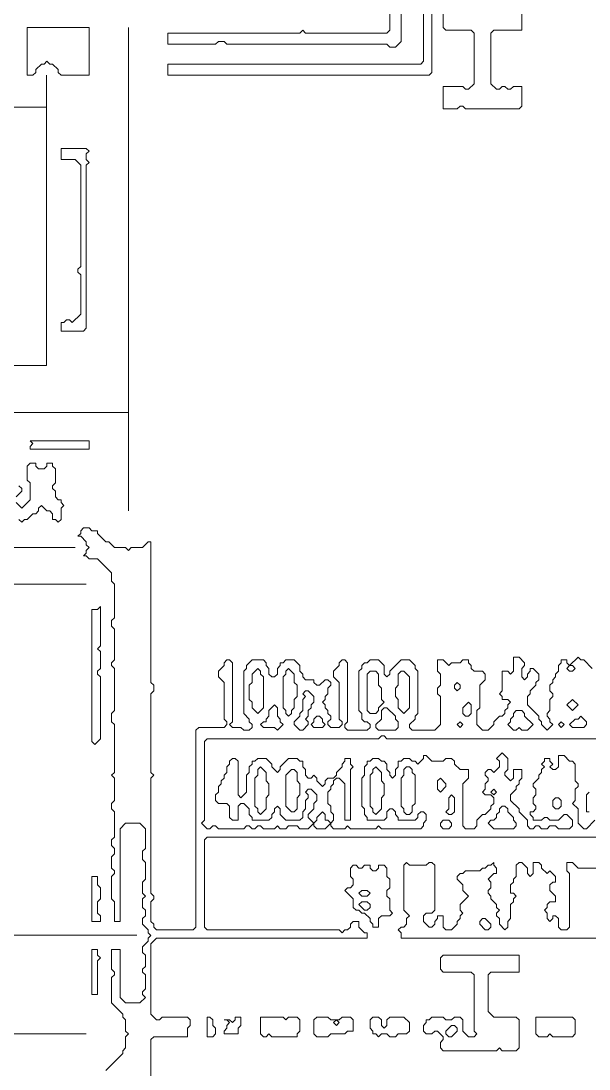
# Model space of a CAD drawing. Header units: millimetres. Extents: x 4 to 412, y 4 to 290.
# Drawn here: x 310.16 to 327.87, y 154 to 186.65 of the extents above; entities that cross this region are included whole.
import ezdxf

# ---------------------------------------------------------------- set-up
doc = ezdxf.new("R2010")
doc.units = ezdxf.units.MM
for name, color, linetype, lineweight in [('TRACE_CURVE', 6, 'Continuous', 0), ('TRACE_STRAIGHT', 5, 'Continuous', 0), ('TRACE_TEXT_SYMBOL', 6, 'Continuous', 0)]:
    doc.layers.add(name, color=color, linetype=linetype, lineweight=lineweight)

msp = doc.modelspace()

# ---------------------------------------------------------------- linework, layer by layer
at = {"layer": 'TRACE_CURVE', "color": 6}
for points in [[(316.581, 164.727), (316.494, 164.64), (315.705, 164.64), (315.618, 164.552), (315.618, 158.422), (315.53, 158.334), (314.392, 158.334), (314.304, 158.422), (314.304, 158.51), (314.217, 158.597), (314.217, 159.21), (314.304, 159.298), (314.304, 159.385), (314.217, 159.473), (314.217, 163.063), (314.304, 163.151), (314.217, 163.239), (314.217, 165.691), (314.304, 165.778), (314.304, 165.953), (314.217, 166.041), (314.217, 170.42), (314.129, 170.42), (313.954, 170.244), (313.604, 170.244), (313.516, 170.157), (313.428, 170.244), (313.078, 170.244), (312.903, 170.42), (312.815, 170.42), (312.553, 170.682), (312.553, 170.77), (312.378, 170.77), (312.29, 170.857), (312.115, 170.857), (312.027, 170.77), (312.027, 170.682), (311.94, 170.595), (312.027, 170.595), (312.202, 170.42), (312.202, 170.332), (312.29, 170.244), (312.202, 170.157), (312.202, 170.069), (312.115, 169.982), (312.202, 169.982), (312.29, 169.894), (312.553, 169.894), (312.991, 169.456), (312.991, 169.194), (313.078, 169.106), (313.078, 168.055), (312.991, 167.968), (312.991, 167.792), (313.078, 167.705), (313.078, 166.742), (312.991, 166.654), (312.991, 166.566), (313.078, 166.479), (313.078, 165.165), (312.991, 165.078), (312.991, 164.815), (313.078, 164.727), (313.078, 163.239)], [(319.821, 164.902), (319.821, 164.99), (319.734, 165.078), (319.734, 165.165), (319.646, 165.253), (319.646, 165.34), (319.559, 165.428), (319.646, 165.515), (319.646, 165.603), (319.734, 165.691), (319.734, 165.866), (319.821, 165.953), (319.821, 166.041), (319.734, 166.128), (319.646, 166.128), (319.471, 165.953), (319.384, 165.953), (319.296, 166.041), (319.296, 166.128), (319.033, 166.128), (318.946, 166.216), (318.946, 166.304), (318.858, 166.391), (318.858, 166.566), (318.683, 166.742), (318.42, 166.742), (318.333, 166.654), (318.245, 166.654), (318.245, 166.566), (318.157, 166.479), (318.157, 166.304), (318.07, 166.216), (317.982, 166.216), (317.895, 166.304), (317.895, 166.479), (317.807, 166.566), (317.807, 166.654), (317.72, 166.742), (317.369, 166.742), (317.194, 166.566), (317.194, 166.479), (317.107, 166.391), (317.107, 165.078), (317.282, 164.902), (317.282, 164.815), (317.369, 164.727), (317.369, 164.64), (317.282, 164.552), (317.107, 164.552), (317.019, 164.64), (316.756, 164.64), (316.669, 164.727), (316.756, 164.815), (316.756, 166.654), (316.669, 166.742), (316.581, 166.742), (316.494, 166.654), (316.494, 166.566), (316.318, 166.391), (316.318, 166.216), (316.494, 166.041), (316.494, 164.902), (316.581, 164.815), (316.581, 164.727)], [(323.85, 166.654), (323.587, 166.654), (323.5, 166.566), (323.324, 166.742), (323.149, 166.742), (323.149, 166.391), (323.237, 166.304), (323.237, 165.953), (323.149, 165.866), (323.149, 165.691), (323.237, 165.603), (323.237, 164.727), (323.062, 164.552), (322.361, 164.552), (322.273, 164.64), (322.273, 164.727), (322.449, 164.902), (322.449, 164.99), (322.536, 165.078), (322.536, 166.391), (322.449, 166.479), (322.449, 166.566), (322.273, 166.742), (322.011, 166.742), (321.66, 166.391), (321.66, 166.304), (321.573, 166.216), (321.485, 166.304), (321.485, 166.566), (321.31, 166.742), (321.047, 166.742), (320.96, 166.654), (320.872, 166.654), (320.785, 166.566), (320.785, 166.479), (320.697, 166.391), (320.697, 165.165), (320.785, 165.078), (320.785, 164.902), (320.872, 164.815), (320.96, 164.815), (321.047, 164.727), (321.047, 164.64), (320.96, 164.552), (320.347, 164.552), (320.259, 164.64), (320.259, 164.727), (320.347, 164.815), (320.347, 166.654), (320.259, 166.742), (320.172, 166.742), (320.084, 166.654), (320.084, 166.566), (319.909, 166.391), (319.909, 166.216), (320.084, 166.041), (320.084, 164.902), (320.172, 164.815), (320.172, 164.727), (320.084, 164.64), (319.821, 164.64), (319.734, 164.727), (319.734, 164.815), (319.821, 164.902)], [(326.565, 165.078), (326.565, 164.99), (326.652, 164.902), (326.652, 164.815), (326.74, 164.727), (326.565, 164.552), (326.389, 164.727), (326.389, 164.815), (326.302, 164.902), (326.302, 164.99), (325.952, 165.34), (325.952, 165.603), (326.039, 165.691), (326.039, 165.778), (326.214, 165.953), (326.214, 166.041), (326.302, 166.128), (326.302, 166.304), (326.127, 166.479), (326.039, 166.479), (326.039, 166.391), (325.952, 166.304), (325.952, 166.216), (325.864, 166.128), (325.776, 166.216), (325.776, 166.479), (325.864, 166.566), (325.864, 166.654), (325.689, 166.829), (325.514, 166.829), (325.514, 166.391), (325.426, 166.304), (325.339, 166.391), (325.163, 166.391), (325.163, 165.778), (325.076, 165.691), (325.163, 165.603), (325.163, 165.515), (325.339, 165.515), (325.426, 165.428), (325.339, 165.34), (325.339, 165.253), (325.251, 165.165), (325.251, 165.078), (325.163, 164.99), (325.076, 164.99), (324.901, 164.815), (324.901, 164.727), (324.726, 164.552), (324.55, 164.552), (324.375, 164.727), (324.375, 165.165), (324.463, 165.253), (324.463, 165.953), (324.638, 166.128), (324.638, 166.304), (324.55, 166.391), (324.288, 166.391), (324.2, 166.479), (324.2, 166.566), (324.113, 166.654), (324.113, 166.742), (323.937, 166.742), (323.85, 166.654)], [(327.966, 166.479), (327.703, 166.742), (327.616, 166.742), (327.528, 166.829), (327.265, 166.566), (327.178, 166.654), (327.178, 166.742), (327.003, 166.742), (327.003, 166.654), (326.915, 166.566), (326.915, 166.391), (326.827, 166.304), (326.827, 166.216), (326.74, 166.128), (326.74, 166.041), (326.652, 165.953), (326.652, 165.778), (326.74, 165.691), (326.74, 165.603), (326.652, 165.515), (326.652, 165.165), (326.565, 165.078)], [(317.282, 162.1), (317.282, 161.925), (317.369, 161.837), (317.369, 161.75), (317.895, 161.75), (317.982, 161.837), (317.982, 161.925), (318.07, 162.012), (318.07, 162.1), (318.157, 162.188), (318.245, 162.1), (318.245, 161.925), (318.42, 161.75), (318.858, 161.75), (318.946, 161.837), (318.946, 162.012), (319.033, 162.1), (319.033, 162.363), (319.121, 162.45), (319.121, 162.538), (319.033, 162.626), (319.121, 162.713), (319.208, 162.713), (319.384, 162.538), (319.384, 162.363), (319.296, 162.275), (319.296, 162.1), (319.121, 161.925), (319.121, 161.837), (319.296, 161.662), (319.121, 161.487), (318.858, 161.487), (318.771, 161.575), (318.508, 161.575), (318.42, 161.487), (318.245, 161.487), (318.157, 161.575), (318.07, 161.487), (317.72, 161.487), (317.632, 161.575), (317.544, 161.575), (317.457, 161.487), (317.369, 161.487), (317.282, 161.575), (317.194, 161.575), (317.107, 161.487), (316.318, 161.487), (316.231, 161.575), (316.143, 161.575), (316.056, 161.487), (315.968, 161.487), (315.793, 161.662), (315.881, 161.75), (315.881, 164.202), (315.968, 164.289), (321.31, 164.289)], [(321.31, 164.289), (321.398, 164.377), (321.485, 164.377), (321.573, 164.289), (329.63, 164.289)], [(320.259, 163.676), (320.259, 163.589), (320.172, 163.501), (320.172, 163.414), (319.997, 163.239), (319.997, 163.151), (319.909, 163.063), (319.734, 163.063), (319.646, 162.976), (319.646, 162.888), (319.559, 162.801), (319.384, 162.976), (319.384, 163.063), (319.296, 163.151), (319.208, 163.063), (319.121, 163.063), (319.033, 163.151), (319.033, 163.326), (318.946, 163.414), (318.946, 163.589), (318.858, 163.589), (318.771, 163.676), (318.508, 163.676), (318.245, 163.414), (318.245, 163.326), (318.157, 163.239), (317.982, 163.414), (317.982, 163.501), (317.807, 163.676), (317.544, 163.676), (317.457, 163.589), (317.369, 163.589), (317.369, 163.501), (317.282, 163.414), (317.282, 163.239), (317.194, 163.151), (317.194, 162.626), (317.019, 162.45), (316.931, 162.538), (316.931, 163.589), (316.844, 163.676), (316.756, 163.676), (316.669, 163.589), (316.669, 163.501), (316.581, 163.414), (316.581, 163.239), (316.494, 163.151), (316.494, 163.063), (316.406, 162.976), (316.406, 162.888), (316.318, 162.801), (316.318, 162.626), (316.231, 162.538), (316.231, 162.363), (316.318, 162.275), (316.581, 162.275), (316.669, 162.188), (316.669, 161.837), (316.756, 161.75), (316.931, 161.75), (316.931, 162.188), (317.019, 162.275), (317.107, 162.275), (317.282, 162.1)], [(321.573, 163.501), (321.485, 163.589), (321.398, 163.589), (321.31, 163.676), (321.135, 163.676), (321.047, 163.589), (320.96, 163.589), (320.96, 163.501), (320.872, 163.414), (320.872, 163.151), (320.785, 163.063), (320.785, 162.188), (320.872, 162.1), (320.872, 161.925), (320.96, 161.837), (320.96, 161.75), (321.485, 161.75), (321.573, 161.837), (321.573, 162.012), (321.66, 162.1), (321.748, 162.1), (321.836, 162.012), (321.836, 161.925), (321.923, 161.837), (321.923, 161.75), (322.449, 161.75), (322.536, 161.837), (322.536, 161.925), (322.624, 162.012), (322.711, 162.012), (322.799, 161.925), (322.799, 161.75), (322.711, 161.662), (322.711, 161.575), (322.624, 161.487), (321.398, 161.487), (321.31, 161.575), (321.223, 161.487), (320.434, 161.487), (320.347, 161.575), (320.259, 161.487), (319.909, 161.487), (319.821, 161.575), (319.821, 161.662), (319.909, 161.75), (319.909, 161.925), (319.821, 162.012), (319.821, 162.188), (319.734, 162.275), (319.734, 162.626), (319.821, 162.713), (319.821, 162.801), (319.909, 162.888), (319.909, 162.976), (319.997, 163.063), (320.084, 163.063), (320.259, 162.888), (320.259, 161.75), (320.434, 161.75), (320.434, 163.326), (320.522, 163.414), (320.434, 163.501), (320.434, 163.676), (320.259, 163.676)], [(325.776, 163.063), (325.776, 163.326), (325.514, 163.326), (325.514, 163.063), (325.426, 162.976), (325.251, 163.151), (325.251, 163.239), (325.339, 163.326), (325.339, 163.676), (325.163, 163.852), (324.988, 163.676), (325.076, 163.589), (325.076, 163.414), (324.901, 163.239), (324.813, 163.326), (324.726, 163.326), (324.638, 163.239), (324.638, 163.151), (324.726, 163.063), (324.726, 162.976), (324.638, 162.888), (324.638, 162.713), (324.55, 162.626), (324.638, 162.538), (324.813, 162.538), (324.901, 162.45), (324.901, 162.275), (324.813, 162.188), (324.813, 162.1), (324.638, 161.925), (324.55, 161.925), (324.375, 161.75), (324.375, 161.575), (324.288, 161.487), (324.025, 161.487), (323.937, 161.575), (323.937, 162.888), (324.113, 163.063), (324.113, 163.326), (323.85, 163.326), (323.675, 163.501), (323.675, 163.589), (323.587, 163.676), (323.412, 163.676), (323.324, 163.589), (322.974, 163.589), (322.799, 163.764), (322.711, 163.764), (322.711, 163.676), (322.536, 163.501), (322.449, 163.589), (322.361, 163.589), (322.273, 163.676), (322.098, 163.676), (322.011, 163.589), (321.923, 163.589), (321.923, 163.414), (321.836, 163.326), (321.836, 163.151), (321.748, 163.063), (321.66, 163.151), (321.66, 163.239), (321.573, 163.326), (321.573, 163.501)], [(327.44, 162.976), (327.44, 163.501), (327.353, 163.589), (327.265, 163.589), (327.09, 163.764), (326.915, 163.764), (326.915, 163.414), (326.827, 163.326), (326.74, 163.326), (326.652, 163.414), (326.74, 163.501), (326.652, 163.589), (326.652, 163.676), (326.477, 163.676), (326.477, 163.589), (326.389, 163.501), (326.477, 163.414), (326.389, 163.326), (326.389, 163.239), (326.302, 163.151), (326.302, 163.063), (326.127, 162.888), (326.127, 162.801), (326.214, 162.713), (326.214, 162.538), (326.127, 162.45), (326.127, 162.275), (326.214, 162.188), (326.214, 162.1), (326.127, 162.012), (326.039, 162.012), (326.039, 161.925), (326.127, 161.837), (326.127, 161.75), (326.389, 161.75), (326.477, 161.837), (326.565, 161.837), (326.652, 161.75), (326.915, 161.75), (327.09, 161.925), (327.178, 161.925), (327.353, 161.75), (327.353, 161.575), (327.265, 161.487), (326.915, 161.487), (326.827, 161.575), (326.652, 161.575), (326.565, 161.487), (326.389, 161.487), (326.302, 161.575), (326.214, 161.575), (326.127, 161.487), (326.039, 161.487), (325.952, 161.575), (325.952, 161.75), (325.689, 162.012), (325.689, 162.1), (325.426, 162.363), (325.426, 162.538), (325.601, 162.713), (325.601, 162.801), (325.689, 162.888), (325.689, 162.976), (325.776, 163.063)], [(313.078, 163.239), (312.991, 163.151), (313.078, 163.063), (313.078, 162.363), (312.991, 162.275), (312.991, 162.1), (313.078, 162.012), (313.078, 161.224), (312.991, 161.137), (312.991, 160.962), (313.078, 160.874), (313.078, 160.699), (312.991, 160.611), (312.991, 160.261), (313.078, 160.173), (313.078, 160.086), (312.991, 159.998), (312.991, 159.298), (313.078, 159.21), (313.078, 158.597), (313.253, 158.597), (313.253, 161.487), (313.428, 161.662), (313.866, 161.662), (314.042, 161.487), (314.042, 160.874), (313.954, 160.786), (313.954, 160.524), (314.042, 160.436), (314.042, 159.911), (313.954, 159.823), (313.954, 159.473), (314.042, 159.385), (313.954, 159.298), (313.954, 159.035), (314.042, 158.947), (314.042, 158.772), (313.954, 158.685), (313.954, 158.51), (314.129, 158.334), (314.129, 158.247), (314.217, 158.159), (314.129, 158.072), (314.129, 157.984), (313.954, 157.809), (313.954, 157.634), (314.042, 157.546), (314.042, 157.196), (313.954, 157.108), (313.954, 157.021), (314.042, 156.933), (314.042, 156.495), (313.954, 156.408), (313.954, 156.32), (314.042, 156.233), (313.866, 156.057), (313.428, 156.057), (313.253, 156.233), (313.253, 157.721), (312.991, 157.721), (312.991, 157.108), (313.078, 157.021), (313.078, 156.933), (312.991, 156.846)], [(328.053, 161.75), (327.791, 161.487), (327.703, 161.487), (327.528, 161.662), (327.528, 162.1), (327.353, 162.275), (327.44, 162.363), (327.44, 162.713), (327.528, 162.801), (327.528, 162.888), (327.44, 162.976)], [(327.878, 162.626), (327.791, 162.538), (327.791, 162.012), (327.878, 162.012)], [(314.217, 150.803), (314.217, 154.919), (314.304, 155.007), (315.355, 155.007), (315.355, 155.269), (315.443, 155.357), (315.443, 155.532), (315.355, 155.62), (314.567, 155.62), (314.479, 155.532), (314.392, 155.532), (314.217, 155.707), (314.217, 157.896), (314.392, 158.072), (320.96, 158.072), (320.96, 158.247), (320.872, 158.247), (320.697, 158.422), (320.697, 158.597), (320.522, 158.597), (320.434, 158.51), (320.434, 158.422), (320.347, 158.334), (320.259, 158.334), (320.172, 158.247), (320.084, 158.334), (315.968, 158.334), (315.881, 158.422), (315.881, 161.137), (315.968, 161.224), (346.006, 161.224)], [(312.991, 156.846), (312.991, 156.057), (313.341, 155.707), (313.341, 155.62), (313.428, 155.532), (313.428, 155.182), (313.516, 155.094), (313.428, 155.007), (313.428, 154.656), (313.341, 154.569), (313.341, 154.481), (312.815, 153.956)]]:
    msp.add_lwpolyline(points, dxfattribs=at)
for points in [[(327.178, 166.479), (327.265, 166.566), (327.353, 166.566), (327.44, 166.479), (327.353, 166.391), (327.265, 166.391)], [(317.544, 166.479), (317.632, 166.391), (317.632, 166.304), (317.72, 166.216), (317.72, 165.253), (317.544, 165.078), (317.369, 165.253), (317.369, 165.428), (317.282, 165.515), (317.282, 165.953), (317.369, 166.041), (317.369, 166.304)], [(318.42, 166.391), (318.508, 166.479), (318.683, 166.304), (318.683, 166.041), (318.771, 165.953), (318.771, 165.603), (318.683, 165.515), (318.683, 165.253), (318.595, 165.165), (318.595, 165.078), (318.508, 164.99), (318.42, 165.078), (318.42, 165.165), (318.333, 165.253), (318.333, 166.216), (318.42, 166.304)], [(320.96, 166.304), (321.047, 166.391), (321.223, 166.391), (321.31, 166.304), (321.31, 165.953), (321.398, 165.866), (321.398, 165.515), (321.485, 165.428), (321.31, 165.253), (321.31, 165.165), (321.223, 165.078), (321.047, 165.078), (320.96, 165.165)], [(321.923, 166.304), (322.011, 166.391), (322.098, 166.391), (322.273, 166.216), (322.273, 165.253), (322.098, 165.078), (321.923, 165.253), (321.923, 165.515), (321.836, 165.603), (321.836, 165.866), (321.923, 165.953)], [(323.675, 165.953), (323.762, 166.041), (323.85, 165.953), (323.85, 165.866), (323.762, 165.778), (323.675, 165.866)], [(318.946, 165.691), (319.033, 165.778), (319.121, 165.778), (319.296, 165.603), (319.296, 165.428), (319.208, 165.34), (319.208, 165.253), (319.121, 165.165), (319.121, 164.99), (319.033, 164.902), (319.121, 164.815), (319.121, 164.727), (318.946, 164.552), (318.858, 164.552), (318.683, 164.727), (318.683, 164.815), (318.858, 164.99), (318.858, 165.078), (318.946, 165.165), (318.946, 165.515), (319.033, 165.603)], [(318.07, 165.34), (318.157, 165.253), (318.157, 164.99), (318.245, 164.902), (318.245, 164.815), (318.333, 164.727), (318.157, 164.552), (318.07, 164.64), (317.72, 164.64), (317.632, 164.727), (317.72, 164.815), (317.807, 164.815), (317.807, 164.902), (317.895, 164.99), (317.895, 165.165)], [(321.398, 165.165), (321.485, 165.253), (321.573, 165.253), (321.836, 164.99), (321.836, 164.902), (321.923, 164.815), (321.923, 164.64), (321.836, 164.552), (321.31, 164.552), (321.223, 164.64), (321.223, 164.727), (321.398, 164.902)], [(324.113, 165.428), (324.2, 165.34), (324.2, 165.078), (324.113, 164.99), (324.025, 164.99), (323.937, 165.078), (323.937, 165.253)], [(327.353, 165.515), (327.528, 165.34), (327.353, 165.165), (327.178, 165.34)], [(319.296, 164.902), (319.384, 164.99), (319.471, 164.99), (319.559, 164.902), (319.559, 164.815), (319.646, 164.727), (319.559, 164.64), (319.296, 164.64), (319.208, 164.727), (319.296, 164.815)], [(325.514, 165.078), (325.601, 165.165), (325.776, 165.165), (325.864, 165.078), (325.864, 164.99), (326.127, 164.727), (325.952, 164.552), (325.776, 164.552), (325.689, 164.64), (325.601, 164.552), (325.514, 164.552), (325.339, 164.727), (325.426, 164.815), (325.426, 164.902), (325.514, 164.99)], [(327.528, 164.902), (327.616, 164.99), (327.791, 164.815), (327.791, 164.727), (327.703, 164.64), (327.353, 164.64), (327.265, 164.727), (327.44, 164.902)], [(323.762, 164.727), (323.85, 164.815), (323.937, 164.727), (323.85, 164.64)], [(326.915, 164.727), (327.003, 164.815), (327.09, 164.727), (327.003, 164.64)], [(317.544, 163.326), (317.632, 163.414), (317.807, 163.239), (317.807, 162.976), (317.895, 162.888), (317.895, 162.538), (317.807, 162.45), (317.807, 162.1), (317.632, 161.925), (317.544, 162.012), (317.544, 162.1), (317.457, 162.188), (317.457, 163.063), (317.544, 163.151)], [(318.595, 163.326), (318.683, 163.326), (318.771, 163.239), (318.771, 162.976), (318.858, 162.888), (318.858, 162.538), (318.771, 162.45), (318.771, 162.1), (318.683, 162.012), (318.595, 162.012), (318.42, 162.188), (318.42, 163.151)], [(321.135, 163.326), (321.223, 163.414), (321.398, 163.239), (321.398, 162.976), (321.485, 162.888), (321.485, 162.538), (321.398, 162.45), (321.398, 162.1), (321.223, 161.925), (321.135, 162.012), (321.135, 162.1), (321.047, 162.188), (321.047, 163.151), (321.135, 163.239)], [(322.098, 163.326), (322.186, 163.414), (322.273, 163.414), (322.361, 163.326), (322.361, 163.239), (322.449, 163.151), (322.449, 162.275), (322.361, 162.188), (322.361, 162.012), (322.273, 161.925), (322.186, 161.925), (322.098, 162.012), (322.098, 162.1), (322.011, 162.188), (322.011, 163.063), (322.098, 163.151)], [(323.149, 162.976), (323.237, 163.063), (323.412, 162.888), (323.412, 162.801), (323.237, 162.626), (323.149, 162.713)], [(324.813, 162.626), (324.901, 162.713), (324.988, 162.626), (324.901, 162.538)], [(323.5, 162.45), (323.587, 162.538), (323.675, 162.45), (323.675, 162.012), (323.587, 161.925), (323.5, 161.925), (323.412, 162.012), (323.5, 162.1)], [(326.74, 162.363), (326.827, 162.45), (326.915, 162.45), (327.003, 162.363), (327.003, 162.188), (326.915, 162.1), (326.827, 162.1), (326.74, 162.188)], [(319.559, 162.012), (319.646, 161.925), (319.646, 161.75), (319.734, 161.75), (319.821, 161.662), (319.646, 161.487), (319.384, 161.487), (319.296, 161.575), (319.296, 161.662), (319.384, 161.75), (319.384, 161.837)], [(325.076, 162.1), (325.163, 162.188), (325.251, 162.188), (325.339, 162.1), (325.339, 162.012), (325.514, 161.837), (325.514, 161.75), (325.601, 161.662), (325.601, 161.575), (325.514, 161.487), (324.901, 161.487), (324.726, 161.662), (324.813, 161.75), (324.901, 161.75), (324.988, 161.837), (324.988, 161.925), (325.076, 162.012)], [(323.237, 161.662), (323.324, 161.75), (323.5, 161.75), (323.587, 161.662), (323.587, 161.575), (323.5, 161.487), (323.324, 161.487), (323.237, 161.575)]]:
    msp.add_lwpolyline(points, close=True, dxfattribs=at)
at = {"layer": 'TRACE_STRAIGHT', "color": 5}
for p, q in [((313.516, 186.446), (313.516, 171.383)), ((310.957, 184.957), (310.957, 175.913)), ((302.597, 183.964), (310.957, 183.964)), ((300.045, 175.913), (310.957, 175.913)), ((300.045, 174.453), (313.516, 174.453)), ((302.133, 170.244), (311.852, 170.244)), ((300.722, 169.106), (312.194, 169.106)), ((300.769, 158.167), (313.779, 158.167)), ((281.201, 155.094), (312.202, 155.094))]:
    msp.add_line(p, q, dxfattribs=at)
at = {"layer": 'TRACE_TEXT_SYMBOL', "color": 6}
for points in [[(322.711, 186.884), (322.711, 185.395), (322.624, 185.307), (314.742, 185.307), (314.742, 184.957), (322.887, 184.957), (322.974, 185.045), (322.974, 189.598)], [(321.66, 187.672), (321.66, 186.358), (321.573, 186.271), (319.033, 186.271), (318.946, 186.358), (318.858, 186.271), (314.742, 186.271), (314.742, 185.92), (316.231, 185.92), (316.318, 186.008), (316.494, 186.008), (316.581, 185.92), (321.573, 185.92), (321.66, 185.833), (321.836, 185.833), (322.011, 186.008), (322.011, 186.884)], [(323.324, 187.059), (323.324, 186.446), (323.412, 186.358), (324.2, 186.358), (324.288, 186.271), (324.288, 184.694), (324.113, 184.519), (324.025, 184.519), (323.937, 184.607), (323.324, 184.607), (323.324, 183.906), (323.762, 183.906), (323.85, 183.994), (323.937, 183.994), (324.025, 183.906), (325.689, 183.906), (325.776, 183.994), (325.776, 184.607), (325.514, 184.607), (325.426, 184.519), (325.339, 184.519), (325.251, 184.607), (325.163, 184.607), (325.076, 184.519), (324.988, 184.519), (324.813, 184.694), (324.813, 186.271), (324.901, 186.358), (325.776, 186.358), (325.776, 186.971)], [(310.101, 171.12), (310.188, 171.033), (310.276, 171.12), (310.363, 171.12), (310.539, 171.295), (310.626, 171.295), (310.714, 171.383), (310.714, 171.471), (310.801, 171.558), (310.976, 171.383), (311.064, 171.383), (311.152, 171.295), (311.152, 171.12), (311.239, 171.12), (311.327, 171.033), (311.414, 171.12), (311.414, 171.471), (311.502, 171.558), (311.414, 171.646), (311.414, 171.733), (311.327, 171.733), (311.239, 171.821), (311.239, 171.996), (311.152, 172.084), (311.152, 172.171), (311.239, 172.259), (311.239, 172.697), (311.152, 172.784), (311.152, 172.872), (310.976, 172.872), (310.976, 172.784), (310.889, 172.697), (310.714, 172.697), (310.626, 172.784), (310.626, 172.872), (310.451, 172.872), (310.363, 172.784), (310.363, 172.346), (310.451, 172.259), (310.451, 171.733), (310.188, 171.471), (310.013, 171.646)], [(310.013, 171.821), (310.188, 171.996), (310.188, 172.084), (310.101, 172.171)], [(322.887, 158.422), (322.711, 158.597), (322.711, 158.772), (322.799, 158.86), (322.974, 158.86), (323.062, 158.947), (323.062, 160.349), (322.974, 160.436), (322.887, 160.436), (322.799, 160.349), (322.273, 160.349), (322.186, 160.436), (322.098, 160.349), (322.098, 158.947), (322.273, 158.772), (322.186, 158.685), (322.186, 158.51), (322.098, 158.422), (322.011, 158.422), (321.923, 158.334), (322.011, 158.247), (322.011, 158.072), (328.491, 158.072)], [(325.601, 160.349), (325.601, 159.998), (325.514, 159.911), (325.514, 159.823), (325.426, 159.736), (325.426, 159.473), (325.514, 159.473), (325.601, 159.385), (325.514, 159.298), (325.514, 159.21), (325.426, 159.123), (325.426, 158.685), (325.339, 158.597), (325.339, 158.422), (325.251, 158.334), (325.076, 158.51), (325.076, 158.685), (324.988, 158.772), (324.988, 158.86), (325.076, 158.947), (324.988, 159.035), (324.988, 159.123), (324.813, 159.298), (324.813, 159.385), (324.726, 159.473), (324.726, 159.56), (324.813, 159.648), (324.813, 159.823), (324.726, 159.911), (324.901, 160.086), (324.988, 160.086), (324.988, 160.261), (324.901, 160.349), (324.901, 160.436), (324.813, 160.349), (324.726, 160.349), (324.638, 160.261), (324.55, 160.261), (324.463, 160.173), (324.025, 160.173), (323.937, 160.086), (323.85, 160.086), (323.762, 159.998), (323.762, 159.911), (323.937, 159.736), (323.937, 159.56), (324.113, 159.385), (323.85, 159.123), (323.85, 158.947), (323.937, 158.86), (323.85, 158.772), (323.85, 158.685), (323.762, 158.597), (323.762, 158.51), (323.587, 158.334), (323.412, 158.334), (323.324, 158.422), (323.324, 158.772), (323.149, 158.772), (323.149, 158.685), (323.062, 158.597), (323.062, 158.51), (322.974, 158.422), (322.887, 158.422)], [(328.229, 160.261), (327.528, 160.261), (327.353, 160.436), (327.178, 160.436), (327.178, 160.173), (327.265, 160.086), (327.265, 158.422), (327.178, 158.334), (327.003, 158.334), (326.915, 158.422), (326.915, 158.685), (326.827, 158.772), (326.74, 158.772), (326.74, 158.685), (326.652, 158.597), (326.565, 158.685), (326.565, 158.86), (326.477, 158.947), (326.565, 159.035), (326.565, 159.123), (326.652, 159.21), (326.827, 159.21), (326.827, 159.385), (326.652, 159.56), (326.652, 159.736), (326.74, 159.823), (326.827, 159.823), (326.827, 159.998), (326.652, 160.173), (326.565, 160.086), (326.389, 160.261), (326.389, 160.349), (326.302, 160.436), (326.127, 160.436), (326.127, 160.086), (326.039, 159.998), (325.952, 160.086), (325.952, 160.261), (325.776, 160.436), (325.689, 160.436), (325.601, 160.349)]]:
    msp.add_lwpolyline(points, dxfattribs=at)
for points in [[(310.363, 186.446), (310.363, 184.957), (310.539, 184.957), (310.626, 185.045), (310.626, 185.132), (310.801, 185.307), (310.889, 185.307), (310.976, 185.395), (311.064, 185.307), (311.152, 185.307), (311.327, 185.132), (311.327, 185.045), (311.414, 184.957), (312.29, 184.957), (312.29, 186.446)], [(311.414, 182.68), (311.414, 182.33), (311.852, 182.33), (312.027, 182.155), (312.027, 179.002), (311.94, 178.914), (311.94, 178.827), (312.027, 178.739), (312.027, 177.513), (311.765, 177.25), (311.677, 177.338), (311.589, 177.338), (311.502, 177.25), (311.414, 177.25), (311.414, 176.988), (312.115, 176.988), (312.202, 177.075), (312.202, 182.155), (312.29, 182.242), (312.202, 182.33), (312.202, 182.505), (312.29, 182.592), (312.202, 182.68)], [(310.451, 173.572), (310.539, 173.485), (310.451, 173.397), (310.451, 173.31), (312.29, 173.31), (312.29, 173.572)], [(312.64, 168.405), (312.553, 168.318), (312.378, 168.318), (312.378, 164.202), (312.465, 164.114), (312.64, 164.289), (312.64, 166.216), (312.553, 166.304), (312.553, 166.391), (312.64, 166.479), (312.64, 167.004), (312.553, 167.092), (312.64, 167.179)], [(320.522, 160.349), (320.434, 160.261), (320.434, 159.998), (320.522, 159.911), (320.522, 159.736), (320.434, 159.648), (320.347, 159.648), (320.259, 159.56), (320.522, 159.298), (320.522, 159.035), (320.61, 158.947), (320.697, 158.947), (320.785, 158.86), (320.872, 158.86), (321.047, 158.685), (321.047, 158.597), (321.135, 158.51), (321.135, 158.422), (321.31, 158.422), (321.31, 158.685), (321.398, 158.772), (321.66, 158.772), (321.748, 158.86), (321.66, 158.947), (321.66, 159.298), (321.573, 159.385), (321.573, 159.56), (321.66, 159.648), (321.66, 159.911), (321.573, 159.998), (321.573, 160.261), (321.485, 160.349), (321.31, 160.349), (321.31, 160.261), (321.223, 160.173), (321.135, 160.173), (321.047, 160.261), (321.047, 160.349), (320.872, 160.349), (320.785, 160.261), (320.697, 160.261), (320.61, 160.349)], [(312.378, 159.998), (312.378, 158.597), (312.64, 158.597), (312.64, 158.772), (312.553, 158.86), (312.553, 159.21), (312.64, 159.298), (312.64, 159.648), (312.553, 159.736), (312.553, 159.998)], [(320.697, 159.473), (320.785, 159.56), (320.96, 159.56), (321.047, 159.473), (320.96, 159.385), (320.785, 159.385)], [(320.697, 159.123), (320.785, 159.21), (320.96, 159.21), (321.047, 159.123), (321.047, 159.035), (320.96, 158.947), (320.872, 158.947)], [(324.463, 158.597), (324.55, 158.685), (324.638, 158.685), (324.813, 158.51), (324.813, 158.422), (324.726, 158.334), (324.638, 158.334), (324.463, 158.51)], [(312.378, 157.721), (312.378, 156.32), (312.553, 156.32), (312.553, 157.371), (312.64, 157.459), (312.553, 157.546), (312.553, 157.721)], [(323.324, 157.546), (323.237, 157.459), (323.237, 157.108), (323.324, 157.021), (324.2, 157.021), (324.288, 156.933), (324.288, 155.182), (324.375, 155.094), (324.288, 155.007), (324.113, 155.007), (323.937, 155.182), (323.937, 155.532), (323.85, 155.62), (323.675, 155.62), (323.587, 155.532), (323.412, 155.532), (323.324, 155.62), (322.974, 155.62), (322.887, 155.532), (322.799, 155.532), (322.799, 155.444), (322.711, 155.357), (322.711, 155.182), (322.799, 155.094), (322.974, 155.094), (323.062, 155.182), (323.149, 155.182), (323.324, 155.007), (323.324, 154.919), (323.237, 154.831), (323.237, 154.656), (323.324, 154.569), (324.988, 154.569), (325.076, 154.656), (325.163, 154.569), (325.601, 154.569), (325.689, 154.656), (325.689, 155.532), (325.601, 155.62), (324.901, 155.62), (324.726, 155.795), (324.726, 156.933), (324.813, 157.021), (325.689, 157.021), (325.689, 157.546)], [(315.968, 155.62), (315.968, 155.007), (316.143, 155.007), (316.231, 155.094), (316.231, 155.269), (316.143, 155.357), (316.143, 155.532), (316.056, 155.62)], [(316.844, 155.62), (316.844, 155.532), (316.756, 155.444), (316.669, 155.532), (316.494, 155.532), (316.581, 155.532), (316.669, 155.444), (316.581, 155.357), (316.581, 155.269), (316.494, 155.182), (316.494, 155.094), (316.931, 155.094), (316.931, 155.269), (317.019, 155.357), (317.019, 155.62)], [(317.632, 155.62), (317.632, 155.094), (317.72, 155.007), (317.807, 155.007), (317.895, 155.094), (317.982, 155.007), (318.771, 155.007), (318.771, 155.094), (318.858, 155.182), (318.858, 155.532), (318.771, 155.62), (318.508, 155.62), (318.42, 155.532), (318.333, 155.62)], [(319.384, 155.62), (319.296, 155.532), (319.296, 155.094), (319.384, 155.007), (319.734, 155.007), (319.821, 155.094), (320.259, 155.094), (320.347, 155.182), (320.522, 155.182), (320.522, 155.532), (320.434, 155.62), (320.172, 155.62), (320.084, 155.532), (319.821, 155.532), (319.734, 155.62)], [(319.909, 155.444), (319.997, 155.532), (320.084, 155.444), (319.997, 155.357)], [(321.135, 155.62), (321.047, 155.532), (321.047, 155.269), (321.135, 155.182), (321.135, 155.094), (321.223, 155.094), (321.31, 155.007), (321.398, 155.094), (321.573, 155.094), (321.66, 155.007), (321.836, 155.007), (321.923, 155.094), (322.186, 155.094), (322.273, 155.182), (322.273, 155.444), (322.098, 155.62), (321.66, 155.62), (321.573, 155.532), (321.573, 155.357), (321.485, 155.269), (321.398, 155.357), (321.398, 155.532), (321.31, 155.62)], [(326.214, 155.62), (326.214, 155.094), (326.302, 155.007), (326.565, 155.007), (326.652, 155.094), (326.74, 155.007), (327.353, 155.007), (327.44, 155.094), (327.44, 155.532), (327.353, 155.62)], [(323.587, 155.357), (323.675, 155.357), (323.762, 155.269), (323.762, 155.182), (323.587, 155.007), (323.5, 155.007), (323.412, 155.094), (323.412, 155.182)]]:
    msp.add_lwpolyline(points, close=True, dxfattribs=at)

doc.saveas('drawing.dxf')
